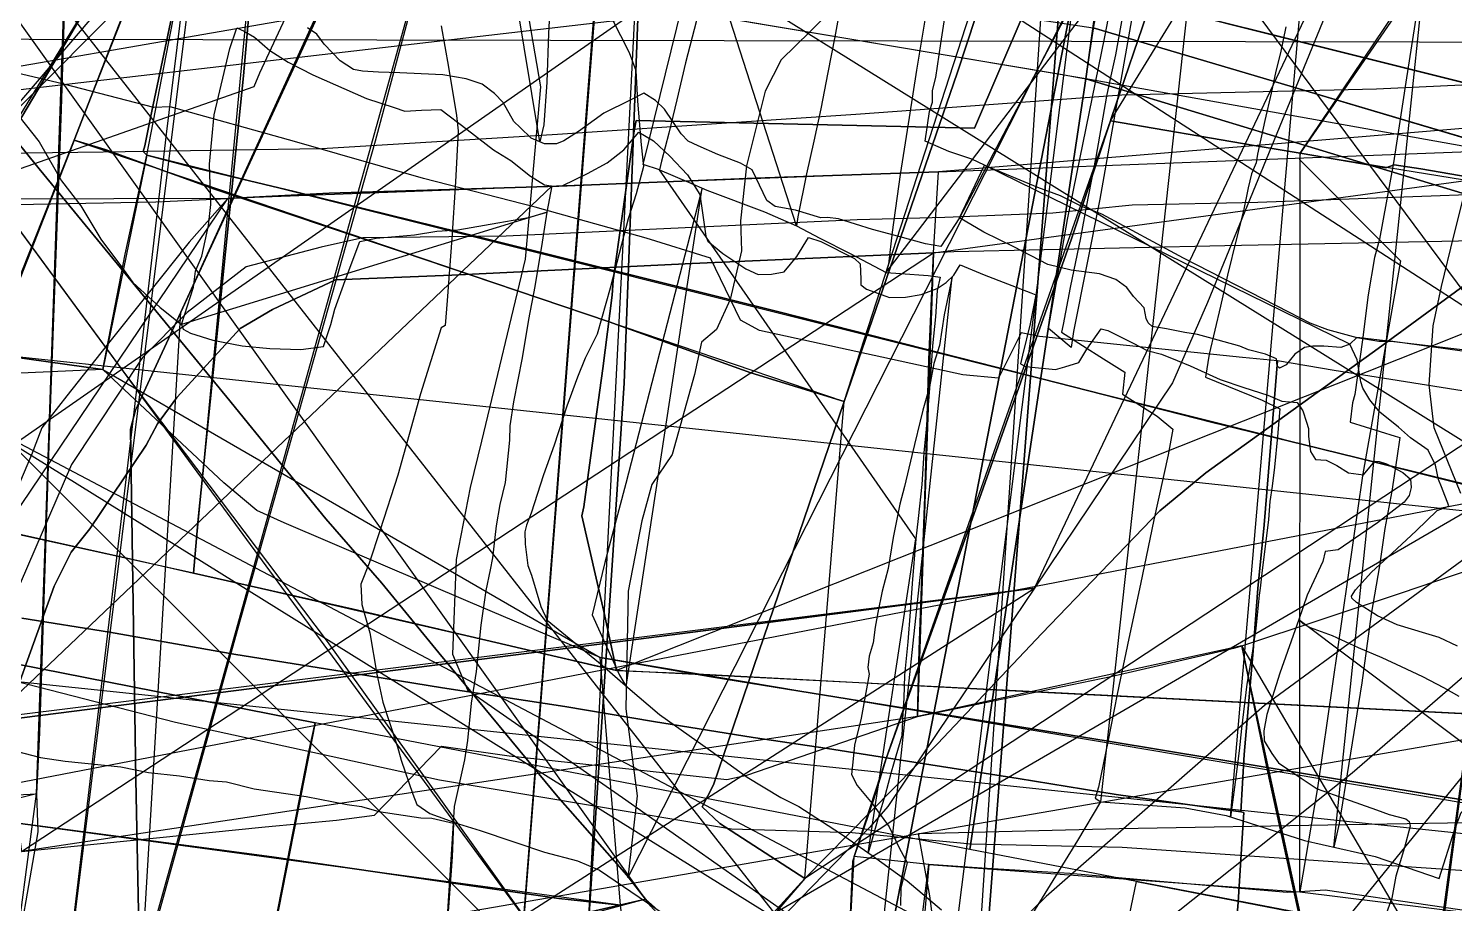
# Model space of a CAD drawing. Extents: x -6790 to 12600, y -1098 to 2171.
# Drawn here: x 294.5 to 389.1, y 271.3 to 329.4 of the extents above; entities that cross this region are included whole.
import ezdxf

# ---------------------------------------------------------------- set-up
doc = ezdxf.new("R2010")
doc.units = 0

msp = doc.modelspace()

# ---------------------------------------------------------------- linework, layer by layer
for points in [[(80.215, 153.149), (696.254, 582.599)], [(291.654, 548.335), (311.75, 543.988), (330.99, 539.686), (330.072, 536.113), (324.905, 518.004), (317.522, 492.123), (306.423, 452.814), (301.429, 434.863), (310.719, 384.163), (309.102, 368.806), (305.894, 341.149), (303.601, 322.414), (301.341, 302.998), (295.527, 254.346), (282.987, 256.267)], [(279.875, 175.926), (302.288, 163.737), (320.772, 152.55), (342.705, 139.479), (362.793, 125.967), (388.865, 110.365), (399.178, 106.237), (415.654, 100.373), (467.876, 88.271), (516.56, 78.963), (56.404, 538.367)], [(254.097, 277.969), (460.985, 520.298)], [(352.422, 259.902), (152.905, 514.687)], [(290.99, 319.109), (309.432, 325.584), (309.817, 326.487), (320.031, 348.439), (321.557, 352.096), (329.543, 371.225), (336.751, 389.212), (339.49, 395.847), (323.634, 409.592), (326.339, 433.545), (329.493, 464.004), (330.948, 476.489), (315.84, 481.476), (286.979, 491.182)], [(329.091, 331.191), (328.98, 329.09), (328.869, 325.874), (328.667, 323.035), (328.4, 321.904), (304.379, 467.244)], [(331.504, 267.921), (334.014, 305.872), (335.549, 347.26), (335.554, 347.407), (336.126, 370.602), (337.409, 413.159), (338.413, 442.404)], [(363.927, 431.486), (348.893, 409.964), (348.484, 409.316), (347.469, 407.712), (332.629, 384.698), (310.045, 349.994), (308.814, 348.101), (308.577, 347.738), (307.154, 345.718), (299.974, 333.632), (290.15, 317.092)], [(347.91, 330.763), (346.356, 329.227), (344.424, 327.348), (343.364, 325.258), (342.135, 320.301), (341.736, 316.657), (341.799, 314.649), (341.041, 311.437), (340.145, 309.438), (339.145, 308.591), (338.685, 306.436), (337.191, 301.128), (335.85, 299.131), (335.179, 296.729), (334.271, 292.05), (334.118, 284.242), (334.872, 278.446), (334.257, 272.999), (414.154, 430.664)], [(417.413, 429.513), (407.772, 400.864), (404.273, 391.043), (398.367, 373.729), (390.797, 355.262), (388.663, 350.056), (384.637, 340.235), (372.751, 311.238), (370.409, 305.895), (361.259, 292.26), (359.891, 290.222), (351.521, 277.749), (350.328, 276.37), (320.63, 245.819)], [(301.86, 265.299), (301.578, 279.549), (301.225, 302.804), (301.559, 304.072), (304.558, 310.582), (304.558, 310.582), (315.106, 333.407), (315.904, 335.403), (316.111, 336.313), (319.887, 344.26), (325.027, 355.261), (329.919, 366.021), (333.523, 373.606), (334.194, 375.112), (337.951, 382.035), (340.12, 386.031), (341.971, 389.586), (343.125, 392.121), (344.616, 394.711), (350.484, 405.67), (351.915, 407.939), (354.672, 411.98), (366.034, 428.443)], [(429.178, 422.451), (425.823, 407.503), (416.171, 357.766), (408.986, 321.033), (403.584, 322.374), (363.964, 332.316), (323.004, 342.564), (288.738, 351.368)], [(307.361, 422.929), (440.919, 243.017)], [(443.374, 423.155), (428.694, 406.947), (424.399, 402.035), (418.698, 395.754), (415.793, 392.553), (403.312, 378.49), (393.339, 367.291), (392.488, 366.336), (389.808, 363.535), (388.352, 361.38), (381.446, 350.759), (370.491, 334.379), (369.15, 332.483), (369.022, 331.291), (366.352, 323.458), (366.302, 323.306), (363.703, 315.457), (357.233, 297.152), (351.406, 280.935), (350.563, 278.186), (349.275, 274.427), (349.16, 274.092), (348.726, 264.149)], [(292.784, 323.022), (295.158, 320.104), (302.396, 311.289), (307.617, 304.94), (311.186, 300.562), (314.204, 296.86), (317.918, 292.585), (321.704, 287.946), (329.597, 278.393), (334.191, 273.181), (335.423, 271.592), (244.455, 399.119)], [(440.824, 277.962), (261.51, 393.847)], [(290.129, 376.344), (302.178, 378.998), (312.157, 380.59), (323.562, 382.986), (336.786, 385.845), (353.082, 388.022), (366.14, 389.667), (382.648, 391.1), (410.037, 386.907), (431.588, 384.147), (458.552, 380.325), (493.426, 375.176), (519.488, 369.072), (533.979, 366.153), (545.126, 360.685), (559.298, 356.173), (85.187, 301.129)], [(290.129, 376.344), (302.178, 378.998), (312.157, 380.59), (323.562, 382.986), (336.786, 385.845), (353.082, 388.022), (366.14, 389.667), (382.648, 391.1), (410.037, 386.907), (431.588, 384.147), (458.552, 380.325), (493.426, 375.176), (519.488, 369.072), (533.979, 366.153), (545.126, 360.685), (559.298, 356.173), (85.187, 301.129)], [(436.535, 272.852), (257.448, 384.363)], [(388.926, 375.629), (387.626, 367.426), (380.938, 367.956), (376.346, 368.394), (375.736, 367.533), (371.667, 349.76), (368.967, 337.174), (365.603, 318.085), (363.84, 309.31), (363.684, 308.229), (362.179, 309.498), (363.437, 316.739), (365.926, 328.873), (368.013, 339.683), (370.879, 352.921), (374.667, 368.549), (365.539, 368.291), (359.632, 368.372), (359.256, 368.353), (359.751, 372.746)], [(384.628, 370.792), (356.265, 316.844), (356.265, 316.844), (357.929, 320.34), (357.102, 320.754), (355.567, 321.262), (353.997, 321.946), (354.292, 323.906), (354.471, 324.539), (354.471, 325.306), (354.695, 326.169), (355.038, 328.428), (355.479, 331.33)], [(367.193, 330.766), (366.644, 327.681), (366.314, 326.281), (366.043, 324.944), (365.321, 320.893), (364.676, 317.576), (364.299, 315.523), (363.63, 312.215), (363.153, 309.776), (363.046, 309.256), (365.842, 307.48), (367.255, 306.597), (367.089, 305.148), (369.403, 303.673), (370.452, 302.808), (370.137, 301.105), (369.179, 296.786), (368.295, 292.525), (367.522, 288.897), (366.738, 285.219), (366.141, 282.154), (365.497, 279.03), (365.281, 278.302), (365.655, 278.066), (375.613, 369.145)], [(395.008, 316.198), (384.067, 308.182), (372.624, 299.917), (369.585, 297.394), (361.737, 289.229), (354.804, 281.919), (345.997, 272.968), (340.353, 276.615), (339.18, 277.725), (339.941, 279.184), (348.614, 304.641), (356.127, 326.455), (366.152, 356.923), (367.743, 363.65), (372.956, 363.164), (382.035, 362.229), (396.278, 360.785)], [(395.008, 316.198), (384.067, 308.182), (372.624, 299.917), (369.585, 297.394), (361.737, 289.229), (354.804, 281.919), (345.997, 272.968), (340.353, 276.615), (339.18, 277.725), (339.941, 279.184), (348.614, 304.641), (356.127, 326.455), (366.152, 356.923), (367.743, 363.65), (372.956, 363.164), (382.035, 362.229), (396.278, 360.785)], [(400.759, 317.709), (386.899, 320.109), (385.141, 320.366), (384.589, 320.173), (378.904, 321.141), (375.849, 321.662), (366.302, 323.306), (366.352, 323.458), (369.022, 331.291), (369.15, 332.483), (370.491, 334.379), (381.446, 350.759), (388.352, 361.38), (389.808, 363.535)], [(293.497, 311.832), (297.386, 321.759), (297.485, 322.014), (300.475, 329.7), (306.361, 344.546), (310.233, 354.197), (310.728, 355.769), (310.865, 356.05), (303.092, 353.288), (294.024, 349.973)], [(293.497, 311.832), (297.386, 321.759), (297.485, 322.014), (300.475, 329.7), (306.361, 344.546), (310.233, 354.197), (310.728, 355.769), (310.865, 356.05), (303.092, 353.288), (294.024, 349.973)], [(517.861, 344.205), (498.343, 348.29), (469.208, 354.222), (457.782, 350.675), (453.811, 348.732), (446.374, 344.95), (438.917, 341.137), (432.558, 337.746), (426.59, 334.525), (419.577, 331.018), (413.514, 327.881), (407.905, 325.061), (402.127, 321.29), (395.008, 316.198), (384.067, 308.182), (372.624, 299.917), (369.585, 297.394), (361.737, 289.229), (354.804, 281.919), (345.997, 272.968), (340.421, 266.86)], [(517.861, 344.205), (498.343, 348.29), (469.208, 354.222), (457.782, 350.675), (453.811, 348.732), (446.374, 344.95), (438.917, 341.137), (432.558, 337.746), (426.59, 334.525), (419.577, 331.018), (413.514, 327.881), (407.905, 325.061), (402.127, 321.29), (395.008, 316.198), (384.067, 308.182), (372.624, 299.917), (369.585, 297.394), (361.737, 289.229), (354.804, 281.919), (345.997, 272.968), (340.421, 266.86)], [(524.717, 352.717), (509.43, 350.063), (486.606, 344.649), (462.189, 338.12), (438.409, 326.018), (420.309, 315.296), (399.183, 301.07), (376.518, 284.456), (362.027, 271.77), (351.729, 261.685)], [(524.717, 352.717), (509.43, 350.063), (486.606, 344.649), (462.189, 338.12), (438.409, 326.018), (420.309, 315.296), (399.183, 301.07), (376.518, 284.456), (362.027, 271.77), (351.729, 261.685)], [(290.794, 226.359), (297.733, 251.195), (308.328, 289.461), (317.501, 321.974), (323.004, 342.564), (288.738, 351.368)], [(291.8, 343.571), (301.942, 342.22), (314.034, 341.832), (319.334, 339.672), (325.466, 334.005), (327.305, 332.279), (328.46, 325.558), (327.444, 314.106), (324.536, 302.02), (323.791, 298.927), (322.84, 294.15), (322.602, 287.855), (323.602, 285.497), (333.887, 278.345), (344.892, 270.596), (354.564, 264.062), (355.612, 263.115), (216.079, 349.947)], [(362.313, 334.584), (357.263, 322.82), (334.815, 323.312), (334.667, 322.625), (333.279, 312.721), (333.204, 311.708), (332.594, 306.853), (331.913, 301.874), (331.32, 297.655), (331.205, 297.045), (332.656, 290.695), (333.496, 286.789), (331.928, 287.125), (327.848, 288.082), (316.016, 290.857), (305.41, 293.254), (305.717, 296.835), (308.735, 326.292), (310.818, 350.153)], [(518.948, 345.818), (508.937, 343.668), (503.306, 344.022), (493.92, 342.091), (488.18, 340.513), (482.412, 339.098), (475.094, 337.003), (470.034, 335.099), (462.063, 332.052), (456.106, 329.386), (437.826, 318.852), (420.432, 307.603), (412.607, 302.498), (403.675, 296.991), (391.183, 287.622), (382.351, 279.966), (368.213, 268.716)], [(518.948, 345.818), (508.937, 343.668), (503.306, 344.022), (493.92, 342.091), (488.18, 340.513), (482.412, 339.098), (475.094, 337.003), (470.034, 335.099), (462.063, 332.052), (456.106, 329.386), (437.826, 318.852), (420.432, 307.603), (412.607, 302.498), (403.675, 296.991), (391.183, 287.622), (382.351, 279.966), (368.213, 268.716)], [(288.282, 344.692), (297.165, 341.855), (298.131, 341.546), (309.563, 337.427), (315.904, 335.403), (315.106, 333.407), (304.558, 310.582), (304.558, 310.582), (301.559, 304.072), (301.225, 302.804), (301.578, 279.549), (301.86, 265.299), (300.07, 265.404), (293.329, 266.02)], [(359.158, 267.405), (214.904, 343.544)], [(282.168, 309.189), (299.395, 306.768), (300.862, 314.435), (302.299, 321.02), (302.059, 321.249), (302.174, 321.638), (302.544, 323.512), (305.633, 338.146), (305.633, 338.146), (302.604, 338.565), (288.367, 340.876)], [(412.84, 293.52), (379.094, 301.801), (373.018, 303.271), (358.618, 306.959), (344.374, 310.577), (334.976, 312.937), (324.66, 315.509), (312.084, 318.612), (305.147, 320.259), (302.299, 321.02), (302.059, 321.249), (302.174, 321.638), (302.544, 323.512), (305.633, 338.146), (305.633, 338.146), (306.121, 338.079), (316.706, 336.705), (328.01, 334.91), (340.249, 333.132), (353.935, 331.168), (365.148, 329.466), (378.831, 325.413), (398.02, 319.728)], [(390.647, 333.907), (383.625, 334.194), (362.313, 334.584), (357.263, 322.82), (334.815, 323.312), (334.667, 322.625), (333.279, 312.721), (333.204, 311.708), (332.594, 306.853), (331.913, 301.874), (331.32, 297.655), (331.205, 297.045), (332.656, 290.695), (333.496, 286.789), (338.46, 286.583), (358.657, 285.493), (423.562, 282.207)], [(377.938, 329.537), (377.591, 327.814), (377.274, 326.586), (376.972, 325.135), (376.557, 323.314), (376.059, 321.086), (375.984, 320.503), (375.663, 319.773), (375.44, 318.842), (375.125, 317.309), (374.663, 315.481), (374.072, 313.035), (373.602, 310.982), (372.847, 307.786), (372.61, 306.259), (376.365, 304.733), (377.536, 304.171), (377.386, 302.333), (377.199, 300.287), (377.044, 299.022), (376.886, 297.999), (376.789, 296.822), (376.658, 295.721), (376.364, 293.451), (376.235, 292.247), (376.185, 291.793), (375.943, 289.581), (375.689, 287.797), (375.366, 285.863), (375.008, 282.918), (374.852, 281.441), (374.58, 279.364), (374.28, 277.044), (379.266, 335.029)], [(811.441, 252.44), (77.961, 330.604)], [(332.625, 331.178), (334.333, 327.838), (334.771, 326.631), (334.893, 324.593), (335.142, 321.703), (335.288, 320.267), (334.811, 318.454), (334.263, 316.791), (333.073, 312.171), (332.206, 309.119), (331.877, 308.465), (331.408, 307.52), (330.91, 306.269), (330.192, 304.34), (329.363, 301.74), (328.643, 299.771), (327.842, 297.233), (327.532, 296.432), (327.42, 296), (327.429, 295.176), (327.602, 293.748), (327.856, 293.112), (328.479, 291.022), (328.904, 290.134), (332.54, 287.125), (334.243, 285.65), (336.364, 283.864), (339.753, 281.45), (342.179, 279.691), (344.418, 278.336), (345.6, 277.75), (348.366, 275.941), (350.473, 274.495), (352.808, 272.799), (355.07, 270.887)], [(321.863, 329.609), (322.333, 326.855), (322.883, 323.641), (322.992, 322.625), (322.809, 319.235), (322.565, 315.47), (322.249, 311.357), (322.128, 309.699), (321.853, 309.537), (320.492, 305.169), (318.975, 299.758), (317.815, 296.116), (317.077, 293.921), (316.531, 292.505), (316.589, 291.161), (317.122, 289.29), (317.587, 286.537), (317.978, 284.686), (318.389, 283.466), (318.953, 281.711), (319.2, 280.827), (319.973, 278.565), (320.244, 277.884), (321.103, 277.277), (323.015, 276.587), (324.438, 276.15), (328.713, 274.716), (330.898, 274.143), (332.363, 273.505), (337.639, 269.933)], [(293.808, 323.615), (295.162, 321.912), (296.64, 319.31), (297.919, 317.647), (299.254, 315.439), (300.621, 313.59), (301.39, 312.551), (303.19, 310.902), (304.621, 309.767), (305.408, 312.256), (305.55, 313.315), (305.956, 314.312), (306.404, 316.332), (306.557, 317.732), (306.481, 320.407), (306.776, 323.689), (307.814, 328.104), (308.296, 329.474), (308.769, 329.244), (309.463, 328.859), (310.488, 327.967), (311.689, 327.196), (313.326, 326.355), (316.886, 324.769), (318.728, 324.173), (319.438, 323.944), (320.547, 323.997), (321.826, 324.059), (323.572, 322.725), (325.336, 321.376), (326.482, 320.653), (327.78, 319.625), (328.707, 319.043), (329.314, 318.96), (329.88, 318.981), (331.578, 319.788), (332.87, 320.5), (333.975, 321.369), (334.977, 322.537), (335.95, 321.971), (337.043, 320.954), (338.217, 319.706), (339.031, 318.395), (339.178, 317.35), (339.42, 315.625), (339.573, 315.305), (340.567, 314.485), (342.085, 313.457), (342.9, 313.098), (343.79, 313.112), (344.625, 313.271), (345.47, 314.285), (346.25, 315.554), (347.065, 315.278), (349.308, 314.147), (349.681, 313.802), (349.718, 312.778), (349.732, 312.392), (350.097, 312.109), (351.381, 311.654), (351.63, 311.565), (352.68, 311.584), (353.729, 311.763), (354.795, 312.157), (355.388, 312.564), (355.892, 313.047), (356.32, 313.723), (357.903, 313.055), (361.002, 311.861), (361.333, 311.734), (360.963, 309.809), (360.459, 307.73), (360.317, 307.145), (360.618, 306.999), (361.073, 306.923), (362.647, 306.778), (363.268, 306.964), (364.203, 307.245), (364.739, 308.137), (365.678, 309.476), (366.123, 309.366), (367.807, 308.524), (368.746, 308.041), (369.698, 307.8), (370.723, 307.385), (371.595, 307.031), (373.583, 306.112), (375.149, 305.574), (376.74, 305.076), (377.679, 304.669), (378.7, 304.586), (379.08, 304.021), (379.309, 303.272), (379.441, 302.846), (379.441, 302.318), (379.586, 301.332), (379.917, 300.794), (380.621, 300.76), (381.325, 300.408), (382.098, 299.904), (383.113, 299.78), (383.865, 300.684), (384.138, 300.662), (384.621, 300.51), (385.712, 299.931), (386.216, 299.489), (386.278, 298.937), (386.133, 298.399), (385.795, 297.972), (384.035, 296.582), (381.416, 294.792), (380.56, 294.679), (380.408, 294.024), (379.366, 291.788), (378.814, 290.159), (377.54, 286.598), (376.69, 283.849), (376.474, 282.773), (376.496, 282.106), (377.007, 281.273), (377.453, 280.653), (378.96, 279.636), (380.034, 278.911), (381.156, 278.531), (383.962, 277.514), (384.816, 277.204), (385.908, 276.928), (386.146, 276.76), (386.198, 276.448), (385.826, 275.028), (385.258, 273.126), (384.986, 271.648), (384.458, 270.201)], [(389.354, 288.402), (388.135, 288.972), (387.252, 289.239), (385.339, 289.816), (384.042, 290.408), (382.647, 291.287), (382.325, 291.582), (382.315, 291.712), (382.582, 292.144), (383.627, 293.309), (385.012, 294.566), (386.59, 296.065), (387.994, 297.4), (388.473, 297.595), (388.772, 297.717), (388.275, 298.972), (388.08, 299.465), (387.875, 300.432), (387.392, 301.411), (386.223, 302.227), (385.423, 302.935), (384.193, 303.935), (383.516, 304.764), (383.065, 305.531), (382.927, 305.968), (382.673, 307.428), (382.195, 308.464), (381.59, 308.231), (380.472, 308.327), (379.737, 308.319), (379.192, 308.231), (378.552, 307.79), (377.962, 307.076), (377.514, 306.87), (377.359, 306.995), (377.315, 307.495), (376.602, 307.796), (375.474, 308.085), (374.893, 308.321), (372.82, 308.894), (372.086, 309.097), (371.244, 309.24), (370.031, 309.486), (369.073, 309.63), (368.802, 309.875), (368.661, 310.16), (368.527, 310.871), (367.82, 311.628), (367.379, 312.218), (366.649, 312.749), (365.568, 313.132), (363.689, 313.377), (362.137, 313.756), (359.88, 314.936), (357.884, 315.901), (356.265, 316.844), (355.035, 314.958), (354.023, 315.129), (352.255, 315.606), (350.503, 316.078), (348.247, 316.785), (347.517, 316.869), (347.073, 316.845), (345.377, 317.37), (344.025, 317.614), (343.471, 318.012), (342.518, 320.043), (341.725, 320.484), (340.225, 321.059), (338.923, 321.631), (338.26, 321.938), (337.802, 322.437), (336.687, 324.069), (336.08, 324.637), (335.321, 325.136), (334.402, 324.674), (332.657, 323.796), (330.967, 322.585), (330.009, 321.975), (329.522, 321.775), (328.708, 321.775), (328.4, 321.904), (327.834, 322.141), (327.095, 322.859), (326.681, 323.261), (325.972, 324.515), (325.388, 325.121), (324.568, 325.737), (323.507, 326.093), (321.957, 326.358), (320.531, 326.419), (319.116, 326.479), (317.701, 326.539), (316.624, 326.585), (316.032, 326.715), (315.153, 327.291), (314.081, 328.385), (313.588, 329.052), (312.974, 329.484)], [(396.34, 304.299), (381.155, 306.706), (377.389, 307.343), (375.067, 307.566), (361.584, 308.976), (360.363, 309.217), (358.867, 306.208), (356.494, 306.431), (342.994, 309.372), (341.734, 310.053), (339.751, 314.179), (335.473, 315.498), (328.093, 317.556), (320.685, 319.463), (312.11, 321.92), (303.857, 324.225), (302.776, 324.187), (296.8, 325.743), (289.553, 327.431)], [(294.014, 290.253), (299.832, 289.323), (308.218, 287.838), (315.284, 286.706), (321.954, 285.631), (330.058, 284.398), (335.956, 283.403), (342.575, 282.322), (347.5, 281.594), (353.247, 280.7), (360.169, 279.596), (366.687, 278.536), (373.325, 277.622), (374.964, 277.382), (375.185, 281.195), (375.185, 281.195), (375.761, 287.832), (376.088, 292.222), (376.505, 296.455), (376.889, 301.06), (377.389, 307.343), (375.067, 307.566), (361.584, 308.976), (360.363, 309.217), (358.867, 306.208), (356.494, 306.431), (342.994, 309.372), (341.734, 310.053), (339.751, 314.179), (335.473, 315.498), (328.093, 317.556), (320.685, 319.463), (312.11, 321.92), (303.857, 324.225), (302.776, 324.187), (296.8, 325.743), (289.553, 327.431)], [(272.686, 229.24), (437.585, 325.037), (437.585, 325.037), (421.029, 320.53), (417.848, 319.882), (409.57, 319.587), (400.291, 318.674), (393.044, 318.497), (376.076, 317.879), (367.739, 317.702), (362.466, 317.172), (355.307, 316.877), (349.475, 316.73), (326.173, 315.64), (316.658, 315.522), (313.889, 314.903), (308.91, 313.607), (304.992, 310.573), (302.017, 307.568), (297.303, 300.469), (293.415, 291.425)], [(251.977, 252.303), (301.322, 263.655), (327.969, 269.572), (327.969, 269.572), (329.275, 270.177), (335.423, 271.592), (334.191, 273.181), (329.597, 278.393), (321.704, 287.946), (317.918, 292.585), (314.204, 296.86), (311.186, 300.562), (307.617, 304.94), (302.396, 311.289), (295.158, 320.104), (292.784, 323.022)], [(394.503, 270.144), (380.565, 272.192), (378.864, 272.083), (378.029, 272.029), (369.07, 272.817), (363.595, 273.294), (357.768, 273.657), (354.233, 273.895), (349.275, 274.427), (350.563, 278.186), (351.406, 280.935), (357.233, 297.152), (363.703, 315.457), (366.302, 323.306), (366.302, 323.306), (375.849, 321.662), (378.904, 321.141), (384.589, 320.173), (385.141, 320.366), (386.899, 320.109), (400.759, 317.709)], [(389.571, 298.537), (387.8, 302.901), (387.47, 305.755), (387.731, 309.682), (388.274, 312.301), (389.1, 315.651), (391.036, 323.326)], [(293.497, 311.832), (297.386, 321.759), (297.485, 322.014), (299.551, 321.402), (306.806, 318.753), (319.263, 314.594), (333.017, 309.947), (342.422, 306.566), (348.614, 304.641), (348.614, 304.641), (339.941, 279.184), (339.18, 277.725), (340.353, 276.615), (345.997, 272.968), (340.421, 266.86), (333.15, 258.198), (326.415, 249.973), (317.555, 239.385), (315.174, 236.947), (311.414, 238.096), (299.362, 241.505), (288.379, 244.535)], [(293.497, 311.832), (297.386, 321.759), (297.485, 322.014), (299.551, 321.402), (306.806, 318.753), (319.263, 314.594), (333.017, 309.947), (342.422, 306.566), (348.614, 304.641), (348.614, 304.641), (339.941, 279.184), (339.18, 277.725), (340.353, 276.615), (345.997, 272.968), (340.421, 266.86), (333.15, 258.198), (326.415, 249.973), (317.555, 239.385), (315.174, 236.947), (311.414, 238.096), (299.362, 241.505), (288.379, 244.535)], [(390.879, 277.979), (366.137, 282.096), (339.801, 286.369), (332.405, 287.634), (323.812, 291.305), (311.437, 296.593), (309.61, 297.414), (307.423, 299.258), (300.798, 305.445), (299.395, 306.768), (300.862, 314.435), (302.299, 321.02), (305.147, 320.259), (312.084, 318.612), (324.66, 315.509), (334.976, 312.937), (344.374, 310.577), (358.618, 306.959), (373.018, 303.271), (379.094, 301.801), (412.84, 293.52)], [(293.683, 285.488), (294.591, 288.028), (296.161, 292.384), (297.285, 294.646), (298.516, 296.185), (302.256, 301.757), (303.026, 303.173), (304.303, 304.927), (308.505, 309.498), (310.644, 310.76), (314.83, 312.73), (322.557, 313.038), (338.532, 313.823), (354.541, 314.532), (354.891, 319.913), (342.728, 319.484), (329.67, 318.952), (314.421, 318.483), (307.678, 318.146), (305.129, 315.24), (299.681, 308.426), (296.99, 305.035), (295.341, 302.907), (294.652, 301.111), (291.986, 294.889)], [(293.683, 285.488), (294.591, 288.028), (296.161, 292.384), (297.285, 294.646), (298.516, 296.185), (302.256, 301.757), (303.026, 303.173), (304.303, 304.927), (308.505, 309.498), (310.644, 310.76), (314.83, 312.73), (322.557, 313.038), (338.532, 313.823), (354.541, 314.532), (354.891, 319.913), (342.728, 319.484), (329.67, 318.952), (314.421, 318.483), (307.678, 318.146), (305.129, 315.24), (299.681, 308.426), (296.99, 305.035), (295.341, 302.907), (294.652, 301.111), (291.986, 294.889)], [(293.632, 281.416), (295.252, 281.007), (296.892, 280.763), (300.577, 280.382), (302.421, 279.995), (304.485, 279.78), (306.454, 279.479), (307.607, 279.388), (309.439, 278.925), (312.894, 278.404), (315.604, 277.882), (316.57, 277.753), (317.72, 277.419), (320.494, 276.982), (321.234, 276.962), (322.68, 276.647), (322.732, 277.753), (323.433, 280.84), (323.634, 282.136), (323.859, 284.604), (324.2, 286.703), (324.521, 289.784), (324.85, 292.088), (325.126, 293.458), (325.289, 294.265), (325.532, 296.398), (325.783, 297.814), (326.117, 299.27), (326.406, 302.087), (326.433, 303.028), (326.677, 304.634), (327.256, 307.542), (327.675, 310.091), (328.106, 312.285), (328.582, 315.238), (328.904, 317.236), (329.224, 318.972), (290.328, 281.984)], [(292.433, 317.722), (302.911, 317.907), (307.678, 318.146), (305.129, 315.24), (299.681, 308.426), (296.99, 305.035), (295.341, 302.907), (294.652, 301.111), (291.986, 294.889)], [(292.433, 317.722), (302.911, 317.907), (307.678, 318.146), (305.129, 315.24), (299.681, 308.426), (296.99, 305.035), (295.341, 302.907), (294.652, 301.111), (291.986, 294.889)], [(390.507, 315.331), (373.901, 314.993), (355.909, 314.593), (354.541, 314.532), (354.246, 307.436), (353.969, 298.309), (353.6, 288.182), (353.492, 283.718), (366.335, 286.392), (374.574, 288.277), (375.017, 288.423), (385.619, 291.93), (396.046, 295.486)], [(390.507, 315.331), (373.901, 314.993), (355.909, 314.593), (354.541, 314.532), (354.246, 307.436), (353.969, 298.309), (353.6, 288.182), (353.492, 283.718), (366.335, 286.392), (374.574, 288.277), (375.017, 288.423), (385.619, 291.93), (396.046, 295.486)], [(293.976, 274.761), (310.167, 276.392), (314.907, 276.839), (317.432, 277.162), (321.879, 281.748), (326.374, 281.102), (340.826, 279.532), (342.149, 279.825), (353.492, 283.718), (353.6, 288.182), (353.969, 298.309), (354.246, 307.436), (354.541, 314.532), (338.532, 313.823), (322.557, 313.038), (314.83, 312.73), (310.644, 310.76), (308.505, 309.498), (304.303, 304.927), (303.026, 303.173), (302.256, 301.757), (298.516, 296.185), (297.285, 294.646), (296.161, 292.384), (294.591, 288.028), (293.683, 285.488)], [(293.976, 274.761), (310.167, 276.392), (314.907, 276.839), (317.432, 277.162), (321.879, 281.748), (326.374, 281.102), (340.826, 279.532), (342.149, 279.825), (353.492, 283.718), (353.6, 288.182), (353.969, 298.309), (354.246, 307.436), (354.541, 314.532), (338.532, 313.823), (322.557, 313.038), (314.83, 312.73), (310.644, 310.76), (308.505, 309.498), (304.303, 304.927), (303.026, 303.173), (302.256, 301.757), (298.516, 296.185), (297.285, 294.646), (296.161, 292.384), (294.591, 288.028), (293.683, 285.488)], [(348.093, 240.537), (355.779, 312.939), (355.779, 312.939), (355.254, 310.403), (354.942, 308.374), (354.563, 307.178), (354.278, 305.628), (353.831, 304.074), (353.106, 301.057), (352.626, 298.998), (352.312, 297.833), (351.861, 295.624), (351.537, 293.553), (351.137, 292.058), (350.861, 290.633), (350.673, 289.667), (350.546, 288.621), (350.282, 287.739), (350.188, 286.978), (350.273, 286.544), (349.746, 283.609), (349.308, 281.813), (349.218, 280.923), (349.112, 279.871), (349.49, 279.145), (350.481, 277.953), (351.6, 276.405), (352.269, 275), (352.805, 274.034), (352.379, 272.323), (352.367, 271.159)], [(287.37, 277.472), (310.603, 274.394), (329.664, 271.644), (333.773, 271.191), (332.405, 287.634), (323.812, 291.305), (311.437, 296.593), (309.61, 297.414), (307.423, 299.258), (300.798, 305.445), (299.395, 306.768), (282.168, 309.189)], [(819.413, 230.742), (92.901, 307.155)], [(396.34, 304.299), (381.155, 306.706), (377.389, 307.343), (376.889, 301.06), (376.505, 296.455), (376.088, 292.222), (375.761, 287.832), (375.185, 281.195), (374.964, 277.382), (374.964, 277.382), (375.149, 277.355), (375.076, 275.987), (374.789, 271.372), (374.468, 267.757)], [(270.619, 300.999), (301.168, 294.212), (305.41, 293.254), (316.016, 290.857), (327.848, 288.082), (331.928, 287.125), (333.496, 286.789), (338.46, 286.583), (358.657, 285.493), (423.562, 282.207), (431.452, 281.808), (515.978, 277.328), (525.145, 276.882), (525.841, 276.846), (541.88, 276.019), (543.188, 275.952), (558.973, 275.053), (580.742, 274.025), (594.306, 273.304), (622.07, 271.83), (627.48, 271.543), (629.175, 271.453), (643.36, 270.593)], [(270.819, 291.933), (304.203, 283.34), (321.737, 279.508), (341.129, 276.257), (349.142, 276.024), (357.038, 275.27), (367.082, 275.037), (396.054, 273.063), (427.987, 273.296), (473.041, 273.179), (486.569, 272.25), (525.934, 271.205)], [(290.873, 283.244), (334.1, 288.747), (361.259, 292.26), (359.891, 290.222), (351.521, 277.749), (350.328, 276.37), (320.63, 245.819), (311.594, 236.555), (311.025, 236.088), (291.752, 228.878)], [(374.468, 267.757), (374.789, 271.372), (375.076, 275.987), (375.149, 277.355), (374.964, 277.382), (373.325, 277.622), (366.687, 278.536), (360.169, 279.596), (353.247, 280.7), (347.5, 281.594), (342.575, 282.322), (335.956, 283.403), (330.058, 284.398), (321.954, 285.631), (315.284, 286.706), (308.218, 287.838), (299.832, 289.323), (294.014, 290.253)], [(389.466, 285.051), (388.435, 285.629), (387.043, 286.352), (385.636, 287.02), (384.35, 287.63), (382.779, 288.28), (381.042, 289.089), (379.59, 289.613), (379.106, 289.886), (378.814, 290.159), (467.638, 223.38)], [(293.976, 274.761), (310.167, 276.392), (314.907, 276.839), (317.432, 277.162), (321.879, 281.748), (326.374, 281.102), (340.826, 279.532), (342.149, 279.825), (353.492, 283.718), (366.335, 286.392), (374.574, 288.277), (375.017, 288.423), (375.017, 288.423), (376.835, 279.636), (380.208, 264.254)], [(293.976, 274.761), (310.167, 276.392), (314.907, 276.839), (317.432, 277.162), (321.879, 281.748), (326.374, 281.102), (340.826, 279.532), (342.149, 279.825), (353.492, 283.718), (366.335, 286.392), (374.574, 288.277), (375.017, 288.423), (375.017, 288.423), (376.835, 279.636), (380.208, 264.254)], [(359.158, 267.405), (364.142, 275.491), (365.655, 278.066), (371.251, 277.648), (373.979, 277.139), (379.193, 275.491), (383.871, 274.415), (388.132, 272.96), (389.158, 276.244), (389.58, 277.357), (392.689, 279.881), (393.635, 280.13), (399.517, 280.815), (399.869, 280.524), (405.991, 282.47), (413.781, 280.464), (416.845, 279.789), (422.348, 275.47), (426.901, 271.732), (429.572, 269.7)], [(264.213, 234.874), (299.032, 226.171), (324.305, 219.804), (324.305, 219.804), (326.212, 225.724), (328.122, 231.276), (329.901, 236.562), (335.639, 253.618), (335.489, 254.548), (333.976, 269.372), (333.773, 271.191), (329.664, 271.644), (310.603, 274.394), (287.37, 277.472)], [(355.495, 262.651), (354.315, 271.813), (353.559, 275.943), (366.869, 276.293), (381.986, 276.551), (403.39, 276.901), (407.814, 276.957), (408.443, 255.072)], [(394.503, 270.144), (380.565, 272.192), (378.864, 272.083), (378.029, 272.029), (369.07, 272.817), (363.595, 273.294), (357.768, 273.657), (354.233, 273.895), (349.275, 274.427), (349.275, 274.427), (349.16, 274.092), (348.726, 264.149)], [(394.503, 270.144), (380.565, 272.192), (378.864, 272.083), (525.416, 253.906)], [(335.779, 271.133), (335.423, 271.592), (329.275, 270.177)]]:
    msp.add_lwpolyline(points)
for points in [[(330.99, 539.686), (330.072, 536.113), (324.905, 518.004), (317.522, 492.123), (306.423, 452.814), (301.429, 434.863), (310.719, 384.163), (309.102, 368.806), (305.894, 341.149), (303.601, 322.414), (301.341, 302.998), (295.527, 254.346), (330.99, 539.686)], [(295.527, 254.346), (325.474, 246.499), (330.264, 307.703), (337.697, 402.668), (342.788, 469.345), (347.399, 528.45), (337.535, 538.183), (330.99, 539.686), (330.072, 536.113), (324.905, 518.004), (317.522, 492.123), (306.423, 452.814), (301.429, 434.863), (310.719, 384.163), (309.102, 368.806), (305.894, 341.149), (303.601, 322.414), (301.341, 302.998), (295.527, 254.346)], [(353.954, 238.892), (353.386, 239.154), (325.474, 246.499), (330.264, 307.703), (337.697, 402.668), (342.788, 469.345), (347.399, 528.45), (354.912, 536.397), (356.504, 535.273), (369.693, 526.693), (378.592, 520.979), (373.609, 510.357), (373.366, 509.528), (367.968, 476.811), (356.031, 401.643), (368.571, 404.377), (356.052, 242.287), (355.592, 238.063), (353.954, 238.892)], [(347.399, 528.45), (342.788, 469.345), (337.697, 402.668), (330.264, 307.703), (325.474, 246.499), (347.399, 528.45)], [(355.592, 238.063), (356.052, 242.287), (368.571, 404.377), (356.031, 401.643), (367.968, 476.811), (373.366, 509.528), (373.609, 510.357), (381.159, 511.387), (397.795, 513.466), (398.751, 513.71), (391.511, 469.141), (383.04, 415.021), (407.69, 413.307), (407.268, 412.304), (390.693, 287.5), (383.337, 231.771), (382.191, 224.755), (355.592, 238.063)], [(373.609, 510.357), (373.366, 509.528), (367.968, 476.811), (356.031, 401.643), (368.571, 404.377), (356.052, 242.287), (355.592, 238.063), (373.609, 510.357)], [(383.134, 446.654), (345.927, 449.666), (337.384, 450.036), (336.703, 446.857), (330.678, 402.383), (321.62, 333.341), (336.581, 330.826), (363.107, 326.37), (364.655, 326.091), (367.489, 346.386), (371.65, 373.467), (383.134, 446.654)], [(383.134, 446.654), (371.65, 373.467), (367.489, 346.386), (364.655, 326.091), (383.134, 446.654)], [(408.911, 318.17), (406.63, 313.323), (364.655, 326.091), (367.489, 346.386), (371.65, 373.467), (383.134, 446.654), (399.61, 445.801), (401.593, 445.467), (414.162, 444.151), (416.417, 443.822), (417.732, 443.629), (438.867, 443.144), (440.6, 442.932), (442.334, 442.721), (459.516, 441.026), (459.115, 439.213), (453.692, 414.719), (446.202, 381.408), (439.505, 351.388), (430.868, 311.449), (408.911, 318.17)], [(407.69, 413.307), (407.268, 412.304), (390.693, 287.5), (383.337, 231.771), (382.191, 224.755), (407.69, 413.307)], [(409.876, 210.955), (382.191, 224.755), (383.337, 231.771), (390.693, 287.5), (407.268, 412.304), (407.69, 413.307), (408.042, 412.483), (434.118, 391.732), (432.54, 351.045), (430.765, 302.516), (429.32, 296.951), (424.025, 274.687), (417.155, 243.617), (409.876, 210.955)], [(239.846, 389.648), (260.806, 361.343), (280.085, 334.794), (300.883, 306.455), (314.291, 288.716), (321.916, 278.047), (327.969, 269.572), (239.846, 389.648)], [(90.869, 291.694), (104.988, 298.063), (138.482, 313.191), (175.638, 326.992), (192.783, 334.476), (219.853, 344.774), (235.884, 350.453), (247.243, 354.859), (258.708, 360.061), (271.394, 363.829), (292.467, 367.704), (312.956, 372.11), (328.402, 373.702), (346.025, 377.736), (364.444, 380.815), (370.813, 382.142), (383.128, 384.106), (406.855, 379.913), (443.799, 374.233), (474.532, 369.244), (488.97, 366.855), (506.481, 363.824), (90.869, 291.694)], [(90.869, 291.694), (104.988, 298.063), (138.482, 313.191), (175.638, 326.992), (192.783, 334.476), (219.853, 344.774), (235.884, 350.453), (247.243, 354.859), (258.708, 360.061), (271.394, 363.829), (292.467, 367.704), (312.956, 372.11), (328.402, 373.702), (346.025, 377.736), (364.444, 380.815), (370.813, 382.142), (383.128, 384.106), (406.855, 379.913), (443.799, 374.233), (474.532, 369.244), (488.97, 366.855), (506.481, 363.824), (90.869, 291.694)], [(310.818, 350.153), (308.564, 350.612), (297.798, 353.738), (297.141, 356.051), (270.409, 358.615), (252.464, 360.265), (211.554, 366.995), (211.225, 367.116), (208.898, 330.91), (208.656, 321.783), (208.499, 315.891), (208.224, 314.629), (214.341, 313.296), (222.48, 311.514), (231.724, 309.54), (242.05, 307.262), (253.896, 304.649), (270.619, 300.999), (301.168, 294.212), (305.41, 293.254), (305.717, 296.835), (308.735, 326.292), (310.818, 350.153)], [(393.339, 367.291), (392.488, 366.336), (389.808, 363.535), (388.352, 361.38), (381.446, 350.759), (370.491, 334.379), (369.15, 332.483), (369.022, 331.291), (366.352, 323.458), (366.302, 323.306), (393.339, 367.291)], [(408.337, 364.892), (388.918, 335.717), (378.904, 321.141), (408.337, 364.892)], [(297.485, 322.014), (300.475, 329.7), (306.361, 344.546), (310.233, 354.197), (310.728, 355.769), (310.865, 356.05), (321.933, 357.527), (330.261, 358.74), (345.221, 360.704), (358.944, 362.448), (367.743, 363.65), (366.152, 356.923), (356.127, 326.455), (348.614, 304.641), (342.422, 306.566), (333.017, 309.947), (319.263, 314.594), (306.806, 318.753), (299.551, 321.402), (297.485, 322.014)], [(297.485, 322.014), (300.475, 329.7), (306.361, 344.546), (310.233, 354.197), (310.728, 355.769), (310.865, 356.05), (321.933, 357.527), (330.261, 358.74), (345.221, 360.704), (358.944, 362.448), (367.743, 363.65), (366.152, 356.923), (356.127, 326.455), (348.614, 304.641), (342.422, 306.566), (333.017, 309.947), (319.263, 314.594), (306.806, 318.753), (299.551, 321.402), (297.485, 322.014)], [(367.743, 363.65), (366.152, 356.923), (356.127, 326.455), (348.614, 304.641), (367.743, 363.65)], [(367.743, 363.65), (366.152, 356.923), (356.127, 326.455), (348.614, 304.641), (367.743, 363.65)], [(279.448, 362.394), (279.22, 361.972), (264.293, 336.49), (254.79, 320.269), (252.856, 321.669), (251.357, 318.532), (242.656, 302.936), (249.182, 301.415), (269.073, 296.48), (276.114, 294.613), (278.318, 298.009), (290.15, 317.092), (299.974, 333.632), (307.154, 345.718), (308.577, 347.738), (308.814, 348.101), (302.98, 350.886), (289.132, 357.511), (279.448, 362.394)], [(273.071, 264.492), (271.986, 297.377), (271.222, 321.432), (271.417, 323.419), (271.525, 333.221), (272.074, 355.061), (272.17, 359.763), (274.381, 359.308), (289.434, 356.343), (319.638, 350.461), (335.549, 347.26), (334.014, 305.872), (331.504, 267.921), (330.778, 253.478), (329.533, 253.595), (317.138, 254.029), (297.09, 254.652), (281.861, 255.251), (280.824, 255.433), (277.985, 255.932), (273.412, 255.947), (273.314, 257.106), (273.071, 264.492)], [(310.865, 356.05), (310.728, 355.769), (310.233, 354.197), (306.361, 344.546), (300.475, 329.7), (297.485, 322.014), (310.865, 356.05)], [(310.865, 356.05), (310.728, 355.769), (310.233, 354.197), (306.361, 344.546), (300.475, 329.7), (297.485, 322.014), (310.865, 356.05)], [(345.997, 272.968), (354.804, 281.919), (361.737, 289.229), (369.585, 297.394), (372.624, 299.917), (384.067, 308.182), (395.008, 316.198), (402.127, 321.29), (407.905, 325.061), (413.514, 327.881), (419.577, 331.018), (426.59, 334.525), (432.558, 337.746), (438.917, 341.137), (446.374, 344.95), (453.811, 348.732), (457.782, 350.675), (469.208, 354.222), (345.997, 272.968)], [(345.997, 272.968), (354.804, 281.919), (361.737, 289.229), (369.585, 297.394), (372.624, 299.917), (384.067, 308.182), (395.008, 316.198), (402.127, 321.29), (407.905, 325.061), (413.514, 327.881), (419.577, 331.018), (426.59, 334.525), (432.558, 337.746), (438.917, 341.137), (446.374, 344.95), (453.811, 348.732), (457.782, 350.675), (469.208, 354.222), (345.997, 272.968)], [(287.99, 318.311), (288.093, 318.319), (290.99, 319.109), (309.432, 325.584), (309.817, 326.487), (320.031, 348.439), (321.557, 352.096), (287.99, 318.311)], [(289.56, 283.311), (288.688, 309.857), (287.99, 318.311), (288.093, 318.319), (290.99, 319.109), (309.432, 325.584), (309.817, 326.487), (320.031, 348.439), (321.557, 352.096), (339.663, 351.451), (372.054, 350.536), (388.663, 350.056), (384.637, 340.235), (372.751, 311.238), (370.409, 305.895), (361.259, 292.26), (334.1, 288.747), (290.873, 283.244), (289.56, 283.311)], [(343.108, 352.233), (342.887, 350.796), (342.548, 348.826), (342.265, 347.598), (341.917, 345.863), (341.627, 344.172), (341.353, 342.57), (341.102, 341.339), (340.915, 340.271), (340.644, 338.954), (340.317, 337.342), (339.894, 335.116), (339.605, 333.541), (338.805, 329.969), (338.07, 327.155), (337.5, 324.692), (336.982, 322.468), (336.49, 320.623), (336.348, 320.048), (335.276, 320.389), (343.108, 352.233)], [(310.818, 350.153), (308.735, 326.292), (305.717, 296.835), (305.41, 293.254), (310.818, 350.153)], [(388.663, 350.056), (384.637, 340.235), (372.751, 311.238), (370.409, 305.895), (361.259, 292.26), (388.663, 350.056)], [(308.814, 348.101), (308.577, 347.738), (307.154, 345.718), (299.974, 333.632), (290.15, 317.092), (278.318, 298.009), (276.114, 294.613), (308.814, 348.101)], [(365.148, 329.466), (369.943, 348.002), (429.822, 311.214), (432.007, 309.596), (429.829, 310.028), (419.267, 313.376), (398.02, 319.728), (378.831, 325.413), (365.148, 329.466)], [(330.778, 253.478), (331.504, 267.921), (334.014, 305.872), (335.549, 347.26), (330.778, 253.478)], [(272.076, 342.696), (281.809, 340.382), (321.62, 333.341), (336.581, 330.826), (363.107, 326.37), (364.655, 326.091), (356.952, 274.897), (313.497, 283.312), (264.718, 292.906), (268.655, 319.716), (271.914, 342.21), (272.076, 342.696)], [(282.38, 196.696), (290.794, 226.359), (297.733, 251.195), (308.328, 289.461), (317.501, 321.974), (323.004, 342.564), (282.38, 196.696)], [(333.351, 88.638), (293.18, 88.151), (300.016, 127.561), (310.248, 189.301), (282.38, 196.696), (290.794, 226.359), (297.733, 251.195), (308.328, 289.461), (317.501, 321.974), (323.004, 342.564), (363.964, 332.316), (345.194, 235.613), (334.869, 183.191), (347.66, 179.986), (336.147, 107.174), (333.351, 88.638)], [(297.165, 341.855), (296.617, 324.057), (295.827, 302.412), (295.178, 282.668), (294.984, 278.58), (297.165, 341.855)], [(305.633, 338.146), (302.544, 323.512), (302.174, 321.638), (302.059, 321.249), (302.299, 321.02), (305.633, 338.146)], [(367.959, 334.915), (362.196, 335.965), (356.041, 336.947), (355.215, 337.081), (354.848, 335.213), (354.04, 330.382), (353.415, 326.658), (352.942, 323.513), (352.344, 319.729), (351.801, 315.894), (351.552, 313.767), (351.403, 313.224), (367.959, 334.915)], [(315.904, 335.403), (315.106, 333.407), (304.558, 310.582), (315.904, 335.403)], [(333.496, 286.789), (332.656, 290.695), (331.205, 297.045), (331.32, 297.655), (331.913, 301.874), (332.594, 306.853), (333.204, 311.708), (333.279, 312.721), (334.667, 322.625), (334.815, 323.312), (357.263, 322.82), (362.313, 334.584), (383.625, 334.194), (390.647, 333.907), (391.629, 333.896), (400.013, 334.452), (401.575, 331.258), (415.481, 327.296), (427.021, 324.009), (333.496, 286.789)], [(321.62, 333.341), (336.581, 330.826), (363.107, 326.37), (364.655, 326.091), (321.62, 333.341)], [(339.71, 334.116), (341.636, 334.003), (342.309, 333.907), (345.422, 333.614), (348.851, 333.365), (348.372, 330.938), (347.992, 328.867), (347.523, 326.505), (347.057, 324.101), (346.592, 321.947), (346.106, 319.765), (345.529, 316.921), (345.45, 316.316), (339.71, 334.116)], [(387.18, 333.238), (386.58, 330.118), (385.969, 326.161), (385.096, 320.511), (384.167, 315.427), (383.842, 314.212), (383.403, 311.73), (383.033, 308.755), (382.523, 305.119), (382.367, 304.573), (382.216, 303.267), (385.214, 302.337), (385.514, 302.262), (385.31, 300.896), (384.982, 298.692), (384.51, 296.216), (384.158, 293.744), (383.604, 290.514), (382.988, 285.966), (382.119, 280.603), (381.493, 276.61), (381.133, 275.045), (387.18, 333.238)], [(363.964, 332.316), (345.194, 235.613), (334.869, 183.191), (347.66, 179.986), (336.147, 107.174), (333.351, 88.638), (363.964, 332.316)], [(375.999, 78.896), (333.351, 88.638), (336.147, 107.174), (347.66, 179.986), (334.869, 183.191), (345.194, 235.613), (363.964, 332.316), (403.584, 322.374), (408.986, 321.033), (396.382, 241.494), (391.036, 204.388), (390.245, 196.751), (386.977, 168.265), (384.623, 146.168), (381.011, 126.627), (379.669, 118.336), (374.268, 97.316), (374.68, 94.22), (375.999, 78.896)], [(363.964, 332.316), (403.584, 322.374), (408.986, 321.033), (363.964, 332.316)], [(109.881, 329.06), (129.254, 329.393), (148.46, 327.435), (158.25, 326.227), (169.082, 324.519), (190.038, 322.228), (216.492, 321.394), (232.66, 320.776), (236.68, 320.612), (240.316, 320.722), (252.785, 320.722), (274.194, 320.913), (299.404, 321.241), (313.922, 321.46), (329.59, 322.417), (349.386, 323.729), (367.049, 325.014), (383.974, 325.425), (401.911, 326.272), (419.984, 327.147), (437.21, 328.186), (451.647, 328.596), (456.02, 328.398), (109.881, 329.06)], [(365.148, 329.466), (378.831, 325.413), (398.02, 319.728), (419.267, 313.376), (429.829, 310.028), (432.007, 309.596), (365.148, 329.466)], [(455.054, 328.196), (450.554, 326.438), (446.045, 325.162), (440.39, 323.574), (435.333, 322.093), (428.565, 320.26), (422.911, 318.607), (415.025, 316.424), (410.3, 315.839), (390.507, 315.331), (373.901, 314.993), (355.909, 314.593), (354.541, 314.532), (455.054, 328.196)], [(354.541, 314.532), (354.891, 319.913), (362.379, 320.207), (371.629, 320.557), (379.141, 320.841), (393.615, 321.401), (415.978, 322.421), (426.237, 323.898), (437.061, 325.453), (444.243, 326.469), (452.871, 327.74), (455.054, 328.196), (450.554, 326.438), (446.045, 325.162), (440.39, 323.574), (435.333, 322.093), (428.565, 320.26), (422.911, 318.607), (415.025, 316.424), (410.3, 315.839), (390.507, 315.331), (373.901, 314.993), (355.909, 314.593), (354.541, 314.532)], [(354.541, 314.532), (354.891, 319.913), (362.379, 320.207), (371.629, 320.557), (379.141, 320.841), (393.615, 321.401), (415.978, 322.421), (426.237, 323.898), (437.061, 325.453), (444.243, 326.469), (452.871, 327.74), (455.054, 328.196), (450.554, 326.438), (446.045, 325.162), (440.39, 323.574), (435.333, 322.093), (428.565, 320.26), (422.911, 318.607), (415.025, 316.424), (410.3, 315.839), (390.507, 315.331), (373.901, 314.993), (355.909, 314.593), (354.541, 314.532)], [(354.891, 319.913), (362.379, 320.207), (371.629, 320.557), (379.141, 320.841), (393.615, 321.401), (415.978, 322.421), (426.237, 323.898), (437.061, 325.453), (444.243, 326.469), (452.871, 327.74), (455.054, 328.196), (354.891, 319.913)], [(364.655, 326.091), (406.63, 313.323), (408.911, 318.17), (430.868, 311.449), (421.187, 268.434), (420.679, 262.646), (419.976, 262.693), (368.023, 272.753), (356.952, 274.897), (364.655, 326.091)], [(364.655, 326.091), (406.63, 313.323), (408.911, 318.17), (364.655, 326.091)], [(366.302, 323.306), (363.703, 315.457), (357.233, 297.152), (351.406, 280.935), (366.302, 323.306)], [(378.904, 321.141), (375.849, 321.662), (366.302, 323.306), (378.904, 321.141)], [(297.485, 322.014), (297.386, 321.759), (293.497, 311.832), (287.005, 295.257), (285.48, 291.572), (282.032, 283.003), (279.075, 275.731), (276.15, 268.184), (271.433, 256.309), (269.735, 251.993), (268.85, 250.094), (297.485, 322.014)], [(297.485, 322.014), (297.386, 321.759), (293.497, 311.832), (287.005, 295.257), (285.48, 291.572), (282.032, 283.003), (279.075, 275.731), (276.15, 268.184), (271.433, 256.309), (269.735, 251.993), (268.85, 250.094), (297.485, 322.014)], [(348.614, 304.641), (342.422, 306.566), (333.017, 309.947), (319.263, 314.594), (306.806, 318.753), (299.551, 321.402), (297.485, 322.014), (348.614, 304.641)], [(348.614, 304.641), (342.422, 306.566), (333.017, 309.947), (319.263, 314.594), (306.806, 318.753), (299.551, 321.402), (297.485, 322.014), (348.614, 304.641)], [(299.395, 306.768), (300.862, 314.435), (302.299, 321.02), (299.395, 306.768)], [(302.299, 321.02), (305.147, 320.259), (312.084, 318.612), (324.66, 315.509), (334.976, 312.937), (344.374, 310.577), (358.618, 306.959), (373.018, 303.271), (379.094, 301.801), (412.84, 293.52), (442.128, 285.975), (457.824, 282.244), (471.341, 278.813), (474.966, 277.783), (302.299, 321.02)], [(378.904, 321.141), (378.852, 320.723), (385.558, 313.99), (383.034, 299.704), (380.058, 278.995), (378.864, 272.083), (378.904, 321.141)], [(529.513, 296.709), (527.313, 296.97), (514.505, 299.01), (499.823, 301.307), (483.165, 303.977), (463.593, 307.198), (448.463, 309.649), (433.242, 312.267), (418.149, 314.757), (400.759, 317.709), (386.899, 320.109), (385.141, 320.366), (384.589, 320.173), (378.904, 321.141), (529.513, 296.709)], [(357.929, 320.34), (361.456, 318.892), (362.968, 318.335), (364.369, 317.623), (365.71, 317.116), (371.136, 314.192), (378.157, 310.591), (379.534, 309.884), (380.708, 309.43), (382.664, 308.911), (382.195, 308.464), (357.929, 320.34)], [(307.678, 318.146), (314.421, 318.483), (329.67, 318.952), (342.728, 319.484), (354.891, 319.913), (307.678, 318.146)], [(336.348, 320.048), (338.274, 319.229), (339.5, 318.688), (343.32, 317.243), (345.45, 316.316), (346.998, 315.506), (349.016, 314.476), (351.403, 313.224), (352.359, 313.159), (354.203, 313.014), (354.983, 312.912), (354.786, 312.02), (354.681, 310.266), (354.489, 308.355), (354.322, 306.069), (354.146, 303.898), (354.061, 302.807), (353.909, 301.239), (353.767, 299.146), (353.527, 296.888), (353.384, 295.538), (336.348, 320.048)], [(339.183, 318.828), (337.035, 310.521), (334.108, 299.206), (332.725, 293.957), (331.887, 290.488), (333.695, 286.475), (334.13, 285.723), (339.183, 318.828)], [(239.592, 317.948), (246.401, 317.284), (249.552, 316.968), (257.096, 317.002), (266.13, 317.21), (272.168, 317.339), (281.048, 317.514), (292.433, 317.722), (302.911, 317.907), (307.678, 318.146), (239.592, 317.948)], [(307.678, 318.146), (305.129, 315.24), (299.681, 308.426), (296.99, 305.035), (295.341, 302.907), (294.652, 301.111), (291.986, 294.889), (307.678, 318.146)], [(304.621, 309.767), (304.724, 309.459), (305.208, 309.194), (306.695, 308.722), (308.64, 308.345), (310.477, 308.172), (312.542, 308.1), (314.048, 308.299), (314.539, 309.777), (314.792, 310.786), (315.488, 312.682), (316.443, 315.281), (317.54, 315.506), (320.082, 315.719), (321.562, 315.965), (322.962, 316.058), (325.618, 316.515), (327.649, 316.865), (328.904, 317.236), (304.621, 309.767)], [(234.849, 303.898), (236.562, 311.085), (237.784, 315.588), (244.856, 314.491), (255.91, 312.961), (267.581, 311.239), (277.578, 309.834), (282.168, 309.189), (299.395, 306.768), (234.849, 303.898)], [(208.224, 314.629), (214.341, 313.296), (222.48, 311.514), (231.724, 309.54), (242.05, 307.262), (253.896, 304.649), (270.619, 300.999), (301.168, 294.212), (305.41, 293.254), (208.224, 314.629)], [(354.541, 314.532), (338.532, 313.823), (322.557, 313.038), (314.83, 312.73), (310.644, 310.76), (308.505, 309.498), (304.303, 304.927), (303.026, 303.173), (302.256, 301.757), (298.516, 296.185), (297.285, 294.646), (296.161, 292.384), (294.591, 288.028), (293.683, 285.488), (292.806, 283.226), (293.976, 274.761), (354.541, 314.532)], [(353.492, 283.718), (353.6, 288.182), (353.969, 298.309), (354.246, 307.436), (354.541, 314.532), (353.492, 283.718)], [(304.558, 310.582), (301.559, 304.072), (301.225, 302.804), (301.578, 279.549), (301.86, 265.299), (304.558, 310.582)], [(382.664, 308.911), (384.118, 308.668), (385.048, 308.668), (389.504, 308.041), (392.663, 307.596), (395.102, 307.436), (397.547, 307.047), (400.397, 306.745), (401.073, 306.817), (404.032, 306.588), (409.787, 306.027), (413.987, 305.411), (416.352, 304.963), (419.507, 304.817), (421.967, 304.415), (424.294, 304.194), (425.16, 304.02), (426.815, 303.876), (428.618, 303.503), (430.362, 303.327), (382.664, 308.911)], [(332.405, 287.634), (323.812, 291.305), (311.437, 296.593), (309.61, 297.414), (307.423, 299.258), (300.798, 305.445), (299.395, 306.768), (332.405, 287.634)], [(348.614, 304.641), (339.941, 279.184), (339.18, 277.725), (340.353, 276.615), (345.997, 272.968), (348.614, 304.641)], [(348.614, 304.641), (339.941, 279.184), (339.18, 277.725), (340.353, 276.615), (345.997, 272.968), (348.614, 304.641)], [(402.383, 300.312), (391.396, 281.877), (375.824, 262.715), (365.056, 252.411), (348.036, 237.533), (338.6, 228.733), (322.969, 219.181), (320.422, 215.824), (290.898, 196.72), (276.888, 190.178), (271.852, 185.663), (258.942, 179.758), (243.485, 173.448), (224.439, 164.648), (215.177, 160.48), (201.456, 152.491), (188.431, 148.786), (166.422, 150.049), (139.028, 156.976), (112.055, 172.614), (97.781, 183.949), (81.035, 201.052), (44.463, 231.179), (402.383, 300.312)], [(353.384, 295.538), (353.137, 292.557), (353.001, 290.678), (352.84, 288.684), (352.63, 286.464), (352.585, 284.937), (352.502, 283.981), (352.453, 282.441), (352.049, 281.084), (351.743, 280.031), (351.332, 278.51), (350.909, 277.153), (350.392, 275.258), (350.208, 274.676), (353.384, 295.538)], [(375.017, 288.423), (385.619, 291.93), (396.046, 295.486), (402.986, 286.585), (404.726, 271.283), (406.084, 259.338), (398.834, 258.148), (393.148, 257.476), (375.017, 288.423)], [(375.017, 288.423), (385.619, 291.93), (396.046, 295.486), (402.986, 286.585), (404.726, 271.283), (406.084, 259.338), (398.834, 258.148), (393.148, 257.476), (383.4, 256.252), (382.078, 256.097), (380.208, 264.254), (376.835, 279.636), (375.017, 288.423)], [(375.017, 288.423), (385.619, 291.93), (396.046, 295.486), (402.986, 286.585), (404.726, 271.283), (406.084, 259.338), (398.834, 258.148), (393.148, 257.476), (383.4, 256.252), (382.078, 256.097), (380.208, 264.254), (376.835, 279.636), (375.017, 288.423)], [(237.533, 219.979), (238.341, 224.172), (251.5, 292.427), (264.157, 289.861), (264.718, 292.906), (313.497, 283.312), (313.047, 281.279), (306.41, 247.342), (305.772, 243.953), (299.752, 211.981), (299.702, 211.599), (287.067, 213.267), (245.781, 218.749), (237.533, 219.979)], [(305.41, 293.254), (316.016, 290.857), (327.848, 288.082), (331.928, 287.125), (333.496, 286.789), (305.41, 293.254)], [(361.259, 292.26), (359.891, 290.222), (351.521, 277.749), (350.328, 276.37), (320.63, 245.819), (311.594, 236.555), (311.025, 236.088), (291.752, 228.878), (275.831, 222.875), (274.109, 221.941), (242.208, 205.366), (231.998, 200.014), (229.277, 198.663), (226.52, 197.365), (196.883, 186.824), (361.259, 292.26)], [(289.56, 283.311), (290.873, 283.244), (334.1, 288.747), (361.259, 292.26), (289.56, 283.311)], [(425.609, 288.386), (424.015, 283.27), (421.536, 272.638), (420.374, 267.501), (417.113, 253.319), (411.434, 231.132), (375.057, 199.551), (374.367, 177.816), (307.953, 166.154), (278.687, 161.185), (237.203, 154.141), (231.519, 152.916), (217.465, 150.465), (204.184, 147.055), (201.972, 147.055), (174.988, 155.618), (147.86, 164.744), (144.331, 165.461), (126.466, 175.331), (100.98, 188.927), (84.018, 198.005), (42.92, 222.238), (425.609, 288.386)], [(353.492, 283.718), (366.335, 286.392), (374.574, 288.277), (375.017, 288.423), (353.492, 283.718)], [(375.017, 288.423), (376.835, 279.636), (380.208, 264.254), (382.078, 256.097), (375.017, 288.423)], [(332.405, 287.634), (339.801, 286.369), (366.137, 282.096), (390.879, 277.979), (413.549, 273.99), (414.862, 273.747), (332.405, 287.634)], [(414.862, 273.747), (410.114, 253.996), (396.374, 257.163), (376.023, 261.348), (370.285, 262.447), (351.4, 266.065), (333.976, 269.372), (333.773, 271.191), (332.405, 287.634), (339.801, 286.369), (366.137, 282.096), (390.879, 277.979), (413.549, 273.99), (414.862, 273.747)], [(333.496, 286.789), (338.46, 286.583), (358.657, 285.493), (423.562, 282.207), (333.496, 286.789)], [(293.976, 274.761), (310.167, 276.392), (314.907, 276.839), (317.432, 277.162), (321.879, 281.748), (326.374, 281.102), (340.826, 279.532), (342.149, 279.825), (353.492, 283.718), (293.976, 274.761)], [(305.772, 243.953), (306.41, 247.342), (313.047, 281.279), (313.497, 283.312), (305.772, 243.953)], [(360.1, 234.611), (368.023, 272.753), (356.952, 274.897), (313.497, 283.312), (313.047, 281.279), (306.41, 247.342), (305.772, 243.953), (311.928, 242.794), (333.074, 239.901), (343.089, 238.684), (345.682, 238.106), (360.1, 234.611)], [(351.406, 280.935), (350.563, 278.186), (349.275, 274.427), (351.406, 280.935)], [(155.952, 243.415), (164.103, 243.136), (186.158, 242.099), (205.202, 255.411), (223.631, 267.265), (236.003, 275.685), (264.925, 277.046), (294.984, 278.58), (155.952, 243.415)], [(294.984, 278.58), (295.073, 276.064), (293.329, 266.02), (294.984, 278.58)], [(287.37, 277.472), (310.603, 274.394), (329.664, 271.644), (333.773, 271.191), (287.37, 277.472)], [(322.68, 276.647), (322.576, 274.403), (322.25, 269.837), (322.011, 266.489), (321.825, 265.082), (321.761, 262.313), (321.623, 259.342), (321.402, 257.001), (321.281, 255.012), (321.115, 252.254), (320.98, 249.847), (320.782, 246.295), (320.624, 244.558), (322.68, 276.647)], [(358.577, 238.299), (357.228, 248.99), (355.495, 262.651), (354.315, 271.813), (353.559, 275.943), (366.869, 276.293), (381.986, 276.551), (403.39, 276.901), (407.814, 276.957), (408.443, 255.072), (408.764, 236.933), (358.577, 238.299)], [(408.764, 236.933), (393.629, 237.314), (367.427, 238.024), (358.577, 238.299), (357.228, 248.99), (355.495, 262.651), (354.315, 271.813), (353.559, 275.943), (366.869, 276.293), (381.986, 276.551), (403.39, 276.901), (407.814, 276.957), (408.443, 255.072), (408.764, 236.933)], [(349.275, 274.427), (349.16, 274.092), (348.726, 264.149), (349.275, 274.427)], [(354.233, 273.895), (353.803, 268.684), (352.84, 261.994), (351.283, 249.965), (350.875, 247.296), (354.233, 273.895)], [(378.864, 272.083), (378.029, 272.029), (369.07, 272.817), (363.595, 273.294), (357.768, 273.657), (354.233, 273.895), (378.864, 272.083)], [(315.174, 236.947), (317.555, 239.385), (326.415, 249.973), (333.15, 258.198), (340.421, 266.86), (345.997, 272.968), (315.174, 236.947)], [(315.174, 236.947), (317.555, 239.385), (326.415, 249.973), (333.15, 258.198), (340.421, 266.86), (345.997, 272.968), (315.174, 236.947)], [(360.1, 234.611), (368.023, 272.753), (419.976, 262.693), (420.679, 262.646), (420.61, 258.039), (415.851, 238.639), (414.791, 234.317), (411.794, 221.642), (410.347, 221.607), (375.377, 222.276), (372.449, 222.49), (373.477, 231.133), (360.1, 234.611)], [(368.023, 272.753), (419.976, 262.693), (420.679, 262.646), (368.023, 272.753)], [(327.969, 269.572), (329.275, 270.177), (335.423, 271.592), (327.969, 269.572)], [(335.423, 271.592), (335.779, 271.133), (338.217, 268.392), (341.601, 264.296), (345.089, 260.505), (354.887, 249.193), (358.636, 244.876), (362.08, 242.846), (367.555, 239.124), (371.104, 236.278), (376.179, 232.599), (381.645, 228.4), (386.261, 224.938), (392.967, 219.941), (394.778, 218.567), (335.423, 271.592)]]:
    msp.add_lwpolyline(points, close=True)

doc.saveas('drawing.dxf')
